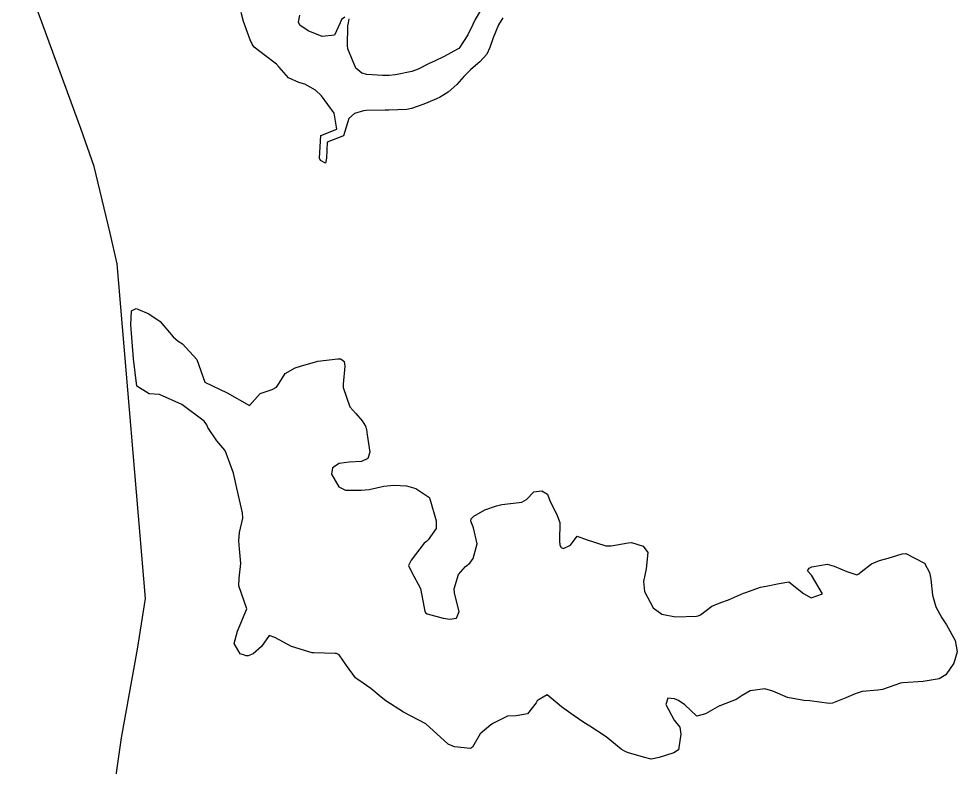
# Model space of a CAD drawing. Header units: metres. Extents: x 318500 to 325275, y 7408834 to 7428799.
# Drawn here: x 320019.3 to 320102.5, y 7412422.6 to 7412488.9 of the extents above; entities that cross this region are included whole.
import ezdxf

# ---------------------------------------------------------------- set-up
doc = ezdxf.new("R2010")
doc.units = ezdxf.units.M
doc.header["$MEASUREMENT"] = 0
doc.layers.add('Area', color=45, linetype='Continuous')
doc.layers.add('Curvas de Nivel 1m', color=11, linetype='Continuous')

msp = doc.modelspace()

# ---------------------------------------------------------------- linework, layer by layer
at = {"layer": 'Area'}
msp.add_lwpolyline([(320026.812, 7412413.797), (320028.431, 7412425.168), (320029.837, 7412433.022), (320030.553, 7412437.509), (320028.048, 7412467.167), (320027.417, 7412469.89), (320025.998, 7412475.78), (320024.823, 7412479.145), (320019.326, 7412494.165)], dxfattribs=at)
at = {"layer": 'Curvas de Nivel 1m', "flags": 128}
for points, elevation in [([(320062.236, 7412488.951), (320061.851, 7412488.326), (320061.363, 7412487.183), (320061.077, 7412486.337), (320060.797, 7412485.734), (320060.181, 7412485.067), (320059.794, 7412484.735), (320059.362, 7412484.358), (320058.774, 7412483.754), (320058.157, 7412483.058), (320057.373, 7412482.382), (320056.623, 7412481.913), (320056.139, 7412481.687), (320055.225, 7412481.322), (320054.127, 7412480.913), (320053.724, 7412480.836), (320052.125, 7412480.785), (320051.803, 7412480.777), (320050.124, 7412480.742), (320049.884, 7412480.724), (320049.09, 7412480.495), (320048.578, 7412480.038), (320048.09, 7412478.51), (320046.664, 7412477.944), (320046.593, 7412476.525), (320046.499, 7412476.09), (320046.067, 7412476.304), (320045.987, 7412476.531), (320046.09, 7412478.53), (320047.522, 7412479.093), (320047.28, 7412480.518), (320046.143, 7412482.047), (320045.607, 7412482.538), (320044.675, 7412483.072), (320044.157, 7412483.219), (320043.227, 7412483.641), (320042.402, 7412484.587), (320042.174, 7412484.846), (320041.18, 7412485.605), (320040.196, 7412486.352), (320040.001, 7412486.613), (320039.825, 7412486.997), (320039.232, 7412488.625), (320039.033, 7412489.423)], 717), ([(320048.235, 7412489.01), (320047.939, 7412488.807), (320047.807, 7412488.514), (320047.31, 7412487.423), (320046.212, 7412487.316), (320044.972, 7412487.795), (320044.226, 7412488.311), (320044.122, 7412488.562), (320044.236, 7412489.187)], 718), ([(320060.243, 7412489.604), (320059.78, 7412488.809), (320059.574, 7412488.357), (320059.131, 7412487.446), (320058.416, 7412486.368), (320058.313, 7412486.254), (320058.197, 7412486.174), (320057.038, 7412485.537), (320056.181, 7412485.113), (320055.684, 7412484.901), (320054.723, 7412484.422), (320054.168, 7412484.2), (320052.702, 7412483.907), (320052.164, 7412483.853), (320051.556, 7412483.852), (320050.165, 7412483.936), (320049.725, 7412484.046), (320049.192, 7412484.495), (320048.494, 7412486.207), (320048.45, 7412486.506), (320048.494, 7412488.238), (320048.55, 7412488.505), (320048.612, 7412488.882)], 718)]:
    msp.add_lwpolyline(points, dxfattribs=dict(at, elevation=elevation))
at = {"layer": 'Curvas de Nivel 1m', "elevation": 717, "flags": 128}
msp.add_lwpolyline([(320097.94, 7412441.511), (320099.603, 7412440.657), (320100.034, 7412439.806), (320100.149, 7412439.237), (320100.289, 7412437.803), (320100.583, 7412436.767), (320101.114, 7412435.794), (320101.531, 7412435.192), (320102.306, 7412433.778), (320102.49, 7412432.78), (320102.193, 7412431.779), (320101.47, 7412430.754), (320100.881, 7412430.38), (320099.463, 7412430.152), (320097.669, 7412430.044), (320097.462, 7412430.009), (320096.963, 7412429.847), (320095.872, 7412429.446), (320095.453, 7412429.389), (320094.071, 7412429.263), (320093.448, 7412429.067), (320092.631, 7412428.713), (320091.435, 7412428.242), (320091.139, 7412428.22), (320089.437, 7412428.449), (320088.907, 7412428.487), (320087.442, 7412428.748), (320086.149, 7412429.29), (320085.453, 7412429.506), (320084.144, 7412429.326), (320083.443, 7412428.921), (320082.914, 7412428.559), (320081.598, 7412428.048), (320081.472, 7412428.007), (320081.429, 7412427.993), (320080.191, 7412427.296), (320079.415, 7412427.091), (320078.358, 7412428.096), (320077.8, 7412428.471), (320077.435, 7412428.61), (320076.859, 7412428.693), (320076.678, 7412428.118), (320077.409, 7412426.727), (320077.906, 7412426.102), (320077.988, 7412425.504), (320077.786, 7412424.104), (320077.367, 7412423.832), (320076.065, 7412423.421), (320075.362, 7412423.287), (320074.675, 7412423.452), (320073.367, 7412423.842), (320073.13, 7412423.926), (320072.719, 7412424.17), (320071.386, 7412425.246), (320069.92, 7412426.205), (320069.405, 7412426.514), (320068.458, 7412427.18), (320067.425, 7412427.9), (320067.03, 7412428.246), (320066.165, 7412428.986), (320065.433, 7412428.566), (320065.271, 7412428.432), (320065.167, 7412428.273), (320064.401, 7412427.294), (320063.412, 7412427.121), (320062.637, 7412427.076), (320061.402, 7412426.472), (320061.31, 7412426.413), (320061.146, 7412426.324), (320060.206, 7412425.52), (320059.538, 7412424.347), (320059.369, 7412424.222), (320057.946, 7412424.364), (320057.374, 7412424.605), (320055.4, 7412426.4), (320053.415, 7412427.447), (320051.847, 7412428.446), (320051.433, 7412428.777), (320050.513, 7412429.537), (320049.448, 7412430.277), (320049.322, 7412430.356), (320049.175, 7412430.484), (320048.375, 7412431.588), (320047.713, 7412432.507), (320047.482, 7412432.635), (320047.353, 7412432.641), (320045.482, 7412432.686), (320045.315, 7412432.7), (320043.491, 7412433.264), (320042.017, 7412434.068), (320041.505, 7412434.237), (320040.839, 7412433.247), (320040.09, 7412432.604), (320039.645, 7412432.441), (320039.477, 7412432.441), (320039.344, 7412432.478), (320038.935, 7412432.618), (320038.407, 7412433.539), (320038.708, 7412434.622), (320039.53, 7412436.61), (320038.842, 7412438.621), (320038.864, 7412439.327), (320039.002, 7412440.619), (320038.881, 7412441.899), (320038.827, 7412442.622), (320038.891, 7412443.351), (320039.173, 7412444.617), (320039.156, 7412445.108), (320038.784, 7412446.623), (320038.604, 7412447.551), (320038.349, 7412448.63), (320037.716, 7412450.388), (320037.579, 7412450.642), (320036.892, 7412451.494), (320036.093, 7412452.665), (320035.979, 7412452.894), (320035.756, 7412453.226), (320033.77, 7412454.69), (320031.783, 7412455.571), (320030.873, 7412455.644), (320029.793, 7412456.311), (320029.495, 7412458.742), (320029.271, 7412461.747), (320029.321, 7412462.993), (320029.732, 7412463.213), (320029.886, 7412463.135), (320030.865, 7412462.735), (320031.87, 7412462.056), (320033.011, 7412460.703), (320033.462, 7412460.311), (320033.844, 7412460.074), (320035.116, 7412458.677), (320035.8, 7412456.67), (320037.786, 7412455.723), (320039.77, 7412454.61), (320040.713, 7412455.674), (320041.791, 7412456.02), (320042.158, 7412456.221), (320042.398, 7412456.581), (320042.948, 7412457.438), (320043.821, 7412457.959), (320044.279, 7412458.097), (320045.83, 7412458.53), (320047.603, 7412458.741), (320047.832, 7412458.735), (320047.995, 7412458.671), (320048.156, 7412458.505), (320048.232, 7412458.095), (320048.08, 7412456.506), (320048.082, 7412456.22), (320048.673, 7412454.496), (320049.183, 7412453.907), (320049.758, 7412453.244), (320050.057, 7412452.78), (320050.142, 7412452.474), (320050.207, 7412452.009), (320050.423, 7412450.469), (320050.273, 7412449.91), (320049.708, 7412449.66), (320048.598, 7412449.605), (320047.705, 7412449.484), (320047.116, 7412449.099), (320047.051, 7412448.516), (320047.679, 7412447.394), (320048.28, 7412447.105), (320049.676, 7412447.109), (320050.376, 7412447.169), (320051.68, 7412447.45), (320052.569, 7412447.554), (320053.681, 7412447.484), (320054.524, 7412447.263), (320055.671, 7412446.493), (320055.716, 7412446.445), (320055.726, 7412446.399), (320055.739, 7412446.329), (320056.325, 7412444.39), (320056.31, 7412443.709), (320055.614, 7412442.697), (320055.453, 7412442.562), (320055.259, 7412442.405), (320054.09, 7412440.918), (320053.855, 7412440.426), (320054.141, 7412439.862), (320054.916, 7412438.41), (320055.262, 7412436.677), (320055.301, 7412436.403), (320055.374, 7412436.248), (320055.527, 7412436.147), (320056.929, 7412435.784), (320057.523, 7412435.688), (320058.124, 7412435.764), (320058.345, 7412436.362), (320057.939, 7412437.982), (320057.895, 7412438.367), (320058.291, 7412439.651), (320058.927, 7412440.357), (320059.289, 7412440.657), (320059.597, 7412441.067), (320059.959, 7412442.345), (320059.631, 7412443.771), (320059.392, 7412444.352), (320059.412, 7412444.584), (320059.647, 7412444.807), (320060.628, 7412445.363), (320061.661, 7412445.728), (320062.143, 7412445.833), (320063.666, 7412446.01), (320063.907, 7412446.047), (320064.327, 7412446.283), (320064.984, 7412446.97), (320065.678, 7412447.05), (320066.177, 7412446.765), (320066.363, 7412446.26), (320067.034, 7412444.864), (320067.269, 7412444.246), (320067.245, 7412442.616), (320067.278, 7412442.245), (320067.382, 7412442.018), (320067.607, 7412441.945), (320068.208, 7412442.231), (320068.812, 7412443.033), (320069.618, 7412442.746), (320071.364, 7412442.192), (320071.61, 7412442.169), (320071.835, 7412442.187), (320073.321, 7412442.458), (320073.615, 7412442.465), (320074.649, 7412442.144), (320075.061, 7412441.595), (320074.913, 7412440.14), (320074.69, 7412439.027), (320074.786, 7412438.142), (320075.538, 7412436.687), (320076.308, 7412436.122), (320077.528, 7412435.891), (320079.397, 7412435.95), (320079.529, 7412435.979), (320079.743, 7412436.077), (320080.757, 7412436.847), (320081.547, 7412437.169), (320082.208, 7412437.388), (320083.559, 7412437.978), (320083.673, 7412438.028), (320085.049, 7412438.527), (320085.569, 7412438.603), (320086.713, 7412438.843), (320087.575, 7412438.98), (320088.868, 7412437.957), (320089.556, 7412437.57), (320090.561, 7412437.935), (320089.584, 7412439.575), (320089.235, 7412439.954), (320089.358, 7412440.188), (320089.595, 7412440.303), (320090.973, 7412440.556), (320091.597, 7412440.389), (320092.693, 7412439.903), (320093.586, 7412439.61), (320093.78, 7412439.696), (320093.968, 7412439.886), (320094.892, 7412440.586), (320095.605, 7412440.892), (320096.371, 7412441.096), (320097.615, 7412441.479)], close=True, dxfattribs=at)

doc.saveas('drawing.dxf')
